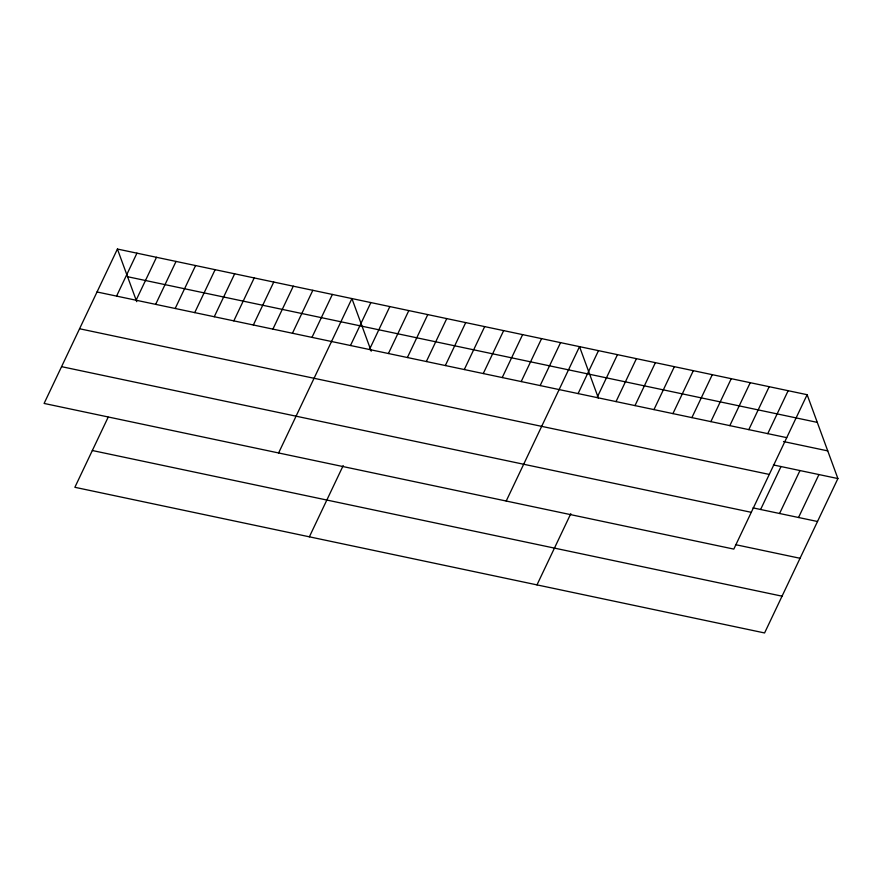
<?xml version="1.0" encoding="UTF-8"?>
<svg xmlns="http://www.w3.org/2000/svg" width="882" height="882" viewBox="0 0 882 882"><rect width="100%" height="100%" fill="white"/><g stroke="black" fill="none" stroke-linecap="round" stroke-linejoin="round"><path stroke-width="1.32" d="M117.416 249.044L44.1 403.438L733.813 549.1L807.129 394.706L117.416 249.044L136.721 301.666M116.567 296.109L136.953 253.167M136.104 300.233L156.5 257.29M155.651 304.356L176.036 261.425M108.155 417.208L74.871 487.294L764.584 632.956L837.9 478.562L807.129 394.706M175.187 308.491L195.584 265.548M194.735 312.614L215.12 269.671M214.271 316.737L234.667 273.806M233.818 320.872L254.203 277.929M253.355 324.995L273.751 282.053M272.902 329.118L293.287 286.187M292.438 333.253L312.834 290.31M311.985 337.376L332.371 294.434M278.602 452.962L351.918 298.568L371.223 351.19M350.496 345.512L370.881 302.57M369.459 349.515L389.844 306.572M388.422 353.528L408.818 310.585M309.373 536.818L343.197 465.586M407.396 357.53L427.781 314.587M426.359 361.532L446.755 318.589M445.333 365.545L465.718 322.603M464.296 369.547L484.681 326.605M483.259 373.549L503.655 330.618M502.233 377.562L522.618 334.62M521.196 381.564L541.581 338.622M540.159 385.566L560.555 342.635M506.213 501.031L579.518 346.637L598.393 398.069M578.096 393.581L598.492 350.639M597.07 397.584L617.455 354.652M616.033 401.597L636.418 358.654M536.984 584.887L570.808 513.666M634.996 405.599L655.392 362.656M653.97 409.601L674.355 366.669M672.933 413.614L693.318 370.672M691.896 417.616L712.292 374.674M710.87 421.618L731.255 378.687M729.833 425.631L750.229 382.689M748.807 429.633L769.192 386.691M767.77 433.635L788.155 390.704M760.615 509.487L781 466.545M779.578 513.489L799.963 470.558M798.541 517.502L818.937 474.56M127.57 276.716L817.283 422.379M97.02 291.975L786.733 437.648M783.492 441.54L827.746 450.889M773.415 464.946L837.9 478.562M79.556 328.754L769.269 474.428M753.019 507.889L817.515 521.505M61.564 366.658L751.277 512.321M735.555 544.668L800.051 558.284M92.334 450.515L782.047 596.177"/></g></svg>
